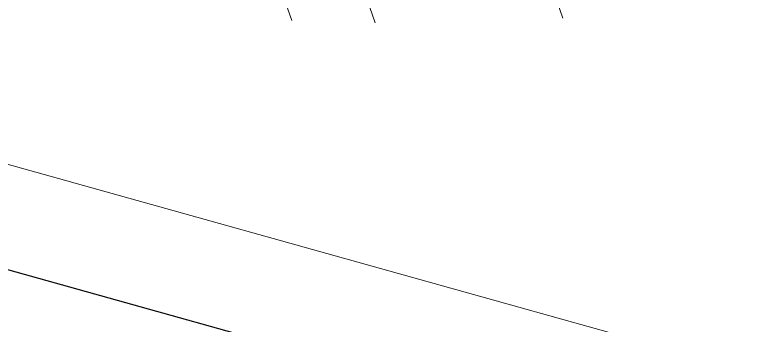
# Model space of a CAD drawing. Header units: millimetres. Extents: x 474016 to 477875, y 2288607 to 2292200.
# Drawn here: x 474513.09 to 474523.8, y 2289149.28 to 2289153.85 of the extents above; entities that cross this region are included whole.
import ezdxf

# ---------------------------------------------------------------- set-up
doc = ezdxf.new("R2010")
doc.units = ezdxf.units.MM
doc.header["$LTSCALE"] = 50
doc.layers.add('BANQUETA', color=251, linetype='Continuous', lineweight=5)
doc.layers.add('EXT', color=3, linetype='Continuous', lineweight=5)
doc.layers.add('CVL_LOTIF', color=1, linetype='Continuous')

# ---------------------------------------------------------------- blocks, each defined once
blk = doc.blocks.new('Plarbol-031')
for points in [[(2.30215, -1.273025), (2.5245, -1.426125)], [(1.037375, -2.262125), (1.2597, -2.415225)], [(0.45295, -2.671225), (0.675275, -2.824325)]]:
    blk.add_lwpolyline(points)

msp = doc.modelspace()

# ---------------------------------------------------------------- linework, layer by layer
at = {"layer": 'BANQUETA'}
msp.add_lwpolyline([(474621.06, 2289121.456), (474500.671, 2289155.091, 0.414214), (474498.206, 2289153.703), (474485.021, 2289106.511, 0.414214), (474486.409, 2289104.046), (474606.799, 2289070.41)], format="xyb", dxfattribs=at)
at = {"layer": 'CVL_LOTIF'}
msp.add_lwpolyline([(474524.345, 2289146.92), (474500.267, 2289153.647), (474496.904, 2289141.608), (474520.982, 2289134.881)], close=True, dxfattribs=at)

# ---------------------------------------------------------------- block references
at = {"layer": 'EXT', "xscale": 1.71989999994179, "yscale": 1.71989999994179, "zscale": 1.71989999994179, "rotation": 323.4441516640488}
msp.add_blockref('Plarbol-031', (474519.131, 2289158.355), dxfattribs=at)

doc.saveas('drawing.dxf')
